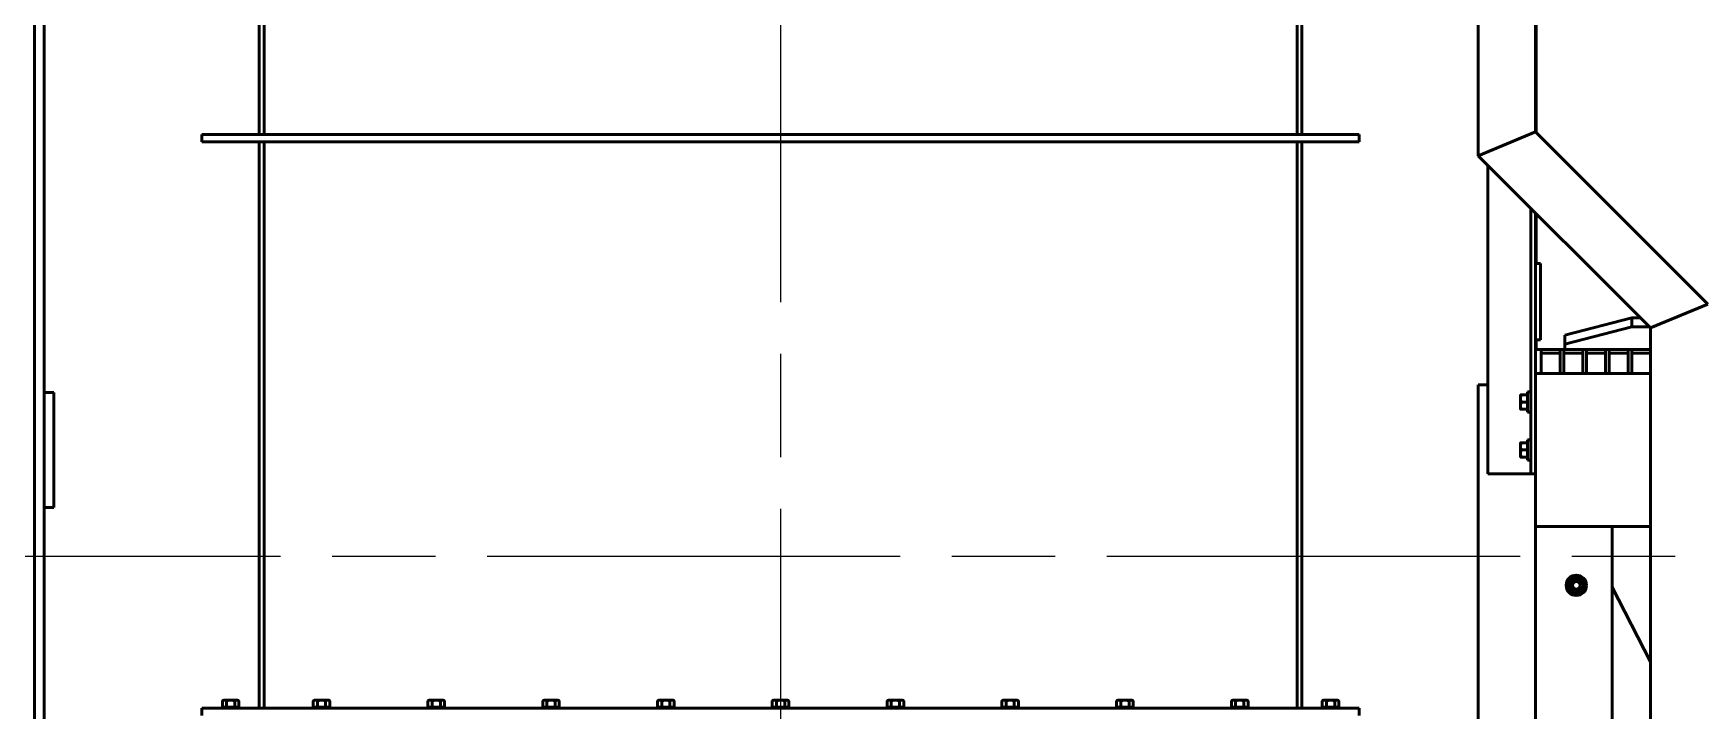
# Model space of a CAD drawing. Header units: inches. Extents: x 11 to 1621, y 11 to 1332.
# Drawn here: x 630.7 to 717.8, y 350.3 to 385.7 of the extents above; entities that cross this region are included whole.
import ezdxf

# ---------------------------------------------------------------- set-up
doc = ezdxf.new("R2010")
doc.units = ezdxf.units.IN
doc.header["$LTSCALE"] = 48
doc.header["$MEASUREMENT"] = 0
doc.linetypes.add('CHAIN', pattern=[0.7087, 0.4724, -0.0591, 0.1181, -0.0591])
doc.layers.add('Centerline (ANSI)', color=7, linetype='Continuous', lineweight=25)
doc.layers.add('Visible (ANSI)', color=7, linetype='Continuous', lineweight=50)

msp = doc.modelspace()

# ---------------------------------------------------------------- linework, layer by layer
at = {"layer": 'Centerline (ANSI)', "linetype": 'CHAIN', "ltscale": 0.952448}
for p, q in [((669.752429, 620.072191), (669.752429, 289.018181)), ((902.807363, 358.380235), (596.421851, 358.380235))]:
    msp.add_line(p, q, dxfattribs=at)
at = {"layer": 'Visible (ANSI)'}
for p, q in [((706.222429, 379.33346), (706.222429, 411.451101)), ((709.222429, 380.576101), (709.222429, 411.451101)), ((630.752429, 335.920116), (630.752429, 406.505235)), ((631.252429, 366.951235), (631.252429, 396.973669)), ((642.502429, 380.444174), (642.502429, 393.476334)), ((642.752429, 380.444174), (642.752429, 393.372781)), ((696.752429, 380.444174), (696.752429, 393.372781)), ((697.002429, 393.476334), (697.002429, 380.444174)), ((709.252429, 387.991728), (709.252429, 380.546101)), ((700.002429, 380.444174), (639.502429, 380.444174)), ((639.502429, 380.444174), (639.502429, 380.069174)), ((639.502429, 380.069174), (700.002429, 380.069174)), ((642.502429, 350.444174), (642.502429, 380.069174)), ((642.752429, 350.444174), (642.752429, 380.069174)), ((696.752429, 350.444174), (696.752429, 380.069174)), ((697.002429, 380.069174), (697.002429, 350.444174)), ((700.002429, 380.444174), (700.002429, 380.069174)), ((709.222429, 380.576101), (706.222429, 379.33346)), ((706.222429, 379.33346), (709.222429, 380.576101)), ((718.222429, 371.576101), (709.222429, 380.576101)), ((715.222429, 370.33346), (706.222429, 379.33346)), ((706.722429, 378.83346), (706.722429, 362.701101)), ((708.972429, 362.701101), (708.972429, 376.58346)), ((709.222429, 373.701101), (709.222429, 376.33346)), ((709.252429, 376.30346), (709.252429, 373.701101)), ((709.472429, 373.701101), (709.222429, 373.701101)), ((709.222429, 373.701101), (709.222429, 369.701101)), ((709.472429, 369.701101), (709.472429, 373.701101)), ((718.222429, 371.576101), (715.222429, 370.33346)), ((715.222429, 370.33346), (718.222429, 371.576101)), ((714.252429, 370.867092), (710.752429, 369.961226)), ((714.252429, 370.384129), (714.252429, 370.867092)), ((714.252429, 370.867092), (714.688797, 370.867092)), ((709.222429, 369.201101), (709.222429, 369.701101)), ((709.222429, 369.701101), (709.472429, 369.701101)), ((709.252429, 369.701101), (709.252429, 369.201101)), ((710.752429, 369.478263), (714.252429, 370.384129)), ((710.752429, 369.961226), (710.752429, 369.478263)), ((714.252429, 370.384129), (715.17176, 370.384129)), ((715.222429, 294.451101), (715.222429, 370.33346)), ((709.222429, 369.201101), (709.222429, 367.951101)), ((709.503679, 369.201101), (709.222429, 369.201101)), ((709.503679, 367.951101), (709.503679, 369.201101)), ((710.503679, 369.201101), (709.503679, 369.201101)), ((710.503679, 369.013601), (709.503679, 369.013601)), ((710.691179, 369.201101), (710.503679, 369.201101)), ((710.503679, 369.201101), (710.503679, 367.951101)), ((710.691179, 367.951101), (710.691179, 369.201101)), ((711.691179, 369.201101), (710.691179, 369.201101)), ((711.691179, 369.013601), (710.691179, 369.013601)), ((710.752429, 369.478263), (710.752429, 369.201101)), ((711.878679, 369.201101), (711.691179, 369.201101)), ((711.691179, 369.201101), (711.691179, 367.951101)), ((711.878679, 367.951101), (711.878679, 369.201101)), ((712.878679, 369.201101), (711.878679, 369.201101)), ((712.878679, 369.013601), (711.878679, 369.013601)), ((713.066179, 369.201101), (712.878679, 369.201101)), ((712.878679, 369.201101), (712.878679, 367.951101)), ((713.066179, 367.951101), (713.066179, 369.201101)), ((714.066179, 369.201101), (713.066179, 369.201101)), ((714.066179, 369.013601), (713.066179, 369.013601)), ((714.253679, 369.201101), (714.066179, 369.201101)), ((714.066179, 369.201101), (714.066179, 367.951101)), ((714.253679, 367.951101), (714.253679, 369.201101)), ((715.222429, 369.201101), (714.253679, 369.201101)), ((715.222429, 369.013601), (714.253679, 369.013601)), ((709.222429, 359.951101), (709.222429, 367.951101)), ((709.222429, 367.951101), (715.222429, 367.951101)), ((709.503679, 367.951101), (709.222429, 367.951101)), ((710.691179, 367.951101), (710.503679, 367.951101)), ((711.878679, 367.951101), (711.691179, 367.951101)), ((713.066179, 367.951101), (712.878679, 367.951101)), ((714.253679, 367.951101), (714.066179, 367.951101)), ((631.252429, 366.951235), (631.252429, 360.951235)), ((631.252429, 366.951235), (631.752429, 366.951235)), ((631.752429, 366.951235), (631.752429, 360.951235)), ((706.722429, 367.361677), (706.222429, 367.361677)), ((706.222429, 367.361677), (706.222429, 311.464563)), ((708.795429, 366.982601), (708.795429, 365.919601)), ((708.795429, 366.982601), (708.972429, 366.982601)), ((708.431429, 366.826101), (708.431429, 366.638601)), ((708.431429, 366.638601), (708.431429, 366.263601)), ((708.431429, 366.263601), (708.431429, 366.076101)), ((708.795429, 366.826101), (708.464923, 366.826101)), ((708.795429, 366.451101), (708.464923, 366.451101)), ((708.795429, 366.076101), (708.464923, 366.076101)), ((708.795429, 365.919601), (708.972429, 365.919601)), ((708.431429, 364.326101), (708.431429, 364.138601)), ((708.795429, 364.326101), (708.464923, 364.326101)), ((708.795429, 364.482601), (708.795429, 363.419601)), ((708.795429, 364.482601), (708.972429, 364.482601)), ((708.431429, 364.138601), (708.431429, 363.763601)), ((708.431429, 363.763601), (708.431429, 363.576101)), ((708.795429, 363.951101), (708.464923, 363.951101)), ((708.795429, 363.576101), (708.464923, 363.576101)), ((706.722429, 362.701101), (706.842429, 362.701101)), ((708.722429, 362.701101), (706.842429, 362.701101)), ((708.972429, 362.701101), (708.722429, 362.701101)), ((708.795429, 363.419601), (708.972429, 363.419601)), ((708.972429, 362.701101), (709.092429, 362.701101)), ((709.222429, 362.701101), (709.092429, 362.701101)), ((631.252429, 335.920116), (631.252429, 360.951235)), ((631.252429, 360.951235), (631.752429, 360.951235)), ((715.222429, 359.951101), (709.222429, 359.951101)), ((709.222429, 311.520493), (709.222429, 359.951101)), ((709.222429, 359.951101), (713.222429, 359.951101)), ((713.222429, 291.951101), (713.222429, 359.951101)), ((711.522996, 356.477657), (711.496191, 356.52997)), ((711.540689, 356.552771), (711.567494, 356.500459)), ((713.222429, 356.779312), (715.222429, 352.876193)), ((639.502429, 350.444174), (639.502429, 350.069174)), ((700.002429, 350.444174), (639.502429, 350.444174)), ((641.502429, 350.507174), (640.502429, 350.507174)), ((640.502429, 350.507174), (640.502429, 350.444174)), ((640.627429, 350.871178), (640.569417, 350.837684)), ((640.569417, 350.507178), (640.569417, 350.837684)), ((640.67767, 350.507178), (640.569417, 350.507178)), ((640.67767, 350.871178), (640.627429, 350.871178)), ((640.627429, 350.507178), (640.627429, 350.507174)), ((641.002429, 350.871178), (640.67767, 350.871178)), ((640.785923, 350.507178), (640.67767, 350.507178)), ((640.785923, 350.507178), (640.785923, 350.837684)), ((641.002429, 350.507178), (640.785923, 350.507178)), ((641.327189, 350.871178), (641.002429, 350.871178)), ((641.218936, 350.507178), (641.002429, 350.507178)), ((641.218936, 350.507178), (641.218936, 350.837684)), ((641.327189, 350.507178), (641.218936, 350.507178)), ((641.377429, 350.871178), (641.327189, 350.871178)), ((641.435442, 350.507178), (641.327189, 350.507178)), ((641.377429, 350.871178), (641.435442, 350.837684)), ((641.377429, 350.507178), (641.377429, 350.507174)), ((641.435442, 350.507178), (641.435442, 350.837684)), ((641.502429, 350.507174), (641.502429, 350.444174)), ((646.252429, 350.507174), (645.252429, 350.507174)), ((645.252429, 350.507174), (645.252429, 350.444174)), ((645.377429, 350.871178), (645.319417, 350.837684)), ((645.319417, 350.507178), (645.319417, 350.837684)), ((645.42767, 350.507178), (645.319417, 350.507178)), ((645.42767, 350.871178), (645.377429, 350.871178)), ((645.377429, 350.507178), (645.377429, 350.507174)), ((645.752429, 350.871178), (645.42767, 350.871178)), ((645.535923, 350.507178), (645.42767, 350.507178)), ((645.535923, 350.507178), (645.535923, 350.837684)), ((645.752429, 350.507178), (645.535923, 350.507178)), ((646.077189, 350.871178), (645.752429, 350.871178)), ((645.968936, 350.507178), (645.752429, 350.507178)), ((645.968936, 350.507178), (645.968936, 350.837684)), ((646.077189, 350.507178), (645.968936, 350.507178)), ((646.127429, 350.871178), (646.077189, 350.871178)), ((646.185442, 350.507178), (646.077189, 350.507178)), ((646.127429, 350.871178), (646.185442, 350.837684)), ((646.127429, 350.507178), (646.127429, 350.507174)), ((646.185442, 350.507178), (646.185442, 350.837684)), ((646.252429, 350.507174), (646.252429, 350.444174)), ((652.252429, 350.507174), (651.252429, 350.507174)), ((651.252429, 350.507174), (651.252429, 350.444174)), ((651.377429, 350.871178), (651.319417, 350.837684)), ((651.319417, 350.507178), (651.319417, 350.837684)), ((651.42767, 350.507178), (651.319417, 350.507178)), ((651.42767, 350.871178), (651.377429, 350.871178)), ((651.377429, 350.507178), (651.377429, 350.507174)), ((651.752429, 350.871178), (651.42767, 350.871178)), ((651.535923, 350.507178), (651.42767, 350.507178)), ((651.535923, 350.507178), (651.535923, 350.837684)), ((651.752429, 350.507178), (651.535923, 350.507178)), ((652.077189, 350.871178), (651.752429, 350.871178)), ((651.968936, 350.507178), (651.752429, 350.507178)), ((651.968936, 350.507178), (651.968936, 350.837684)), ((652.077189, 350.507178), (651.968936, 350.507178)), ((652.127429, 350.871178), (652.077189, 350.871178)), ((652.185442, 350.507178), (652.077189, 350.507178)), ((652.127429, 350.871178), (652.185442, 350.837684)), ((652.127429, 350.507178), (652.127429, 350.507174)), ((652.185442, 350.507178), (652.185442, 350.837684)), ((652.252429, 350.507174), (652.252429, 350.444174)), ((658.252429, 350.507174), (657.252429, 350.507174)), ((657.252429, 350.507174), (657.252429, 350.444174)), ((657.377429, 350.871178), (657.319417, 350.837684)), ((657.319417, 350.507178), (657.319417, 350.837684)), ((657.42767, 350.507178), (657.319417, 350.507178)), ((657.42767, 350.871178), (657.377429, 350.871178)), ((657.377429, 350.507178), (657.377429, 350.507174)), ((657.752429, 350.871178), (657.42767, 350.871178)), ((657.535923, 350.507178), (657.42767, 350.507178)), ((657.535923, 350.507178), (657.535923, 350.837684)), ((657.752429, 350.507178), (657.535923, 350.507178)), ((658.077189, 350.871178), (657.752429, 350.871178)), ((657.968936, 350.507178), (657.752429, 350.507178)), ((657.968936, 350.507178), (657.968936, 350.837684)), ((658.077189, 350.507178), (657.968936, 350.507178)), ((658.127429, 350.871178), (658.077189, 350.871178)), ((658.185442, 350.507178), (658.077189, 350.507178)), ((658.127429, 350.871178), (658.185442, 350.837684)), ((658.127429, 350.507178), (658.127429, 350.507174)), ((658.185442, 350.507178), (658.185442, 350.837684)), ((658.252429, 350.507174), (658.252429, 350.444174)), ((664.252429, 350.507174), (663.252429, 350.507174)), ((663.252429, 350.507174), (663.252429, 350.444174)), ((663.377429, 350.871178), (663.319417, 350.837684)), ((663.319417, 350.507178), (663.319417, 350.837684)), ((663.42767, 350.507178), (663.319417, 350.507178)), ((663.42767, 350.871178), (663.377429, 350.871178)), ((663.377429, 350.507178), (663.377429, 350.507174)), ((663.752429, 350.871178), (663.42767, 350.871178)), ((663.535923, 350.507178), (663.42767, 350.507178)), ((663.535923, 350.507178), (663.535923, 350.837684)), ((663.752429, 350.507178), (663.535923, 350.507178)), ((664.077189, 350.871178), (663.752429, 350.871178)), ((663.968936, 350.507178), (663.752429, 350.507178)), ((663.968936, 350.507178), (663.968936, 350.837684)), ((664.077189, 350.507178), (663.968936, 350.507178)), ((664.127429, 350.871178), (664.077189, 350.871178)), ((664.185442, 350.507178), (664.077189, 350.507178)), ((664.127429, 350.871178), (664.185442, 350.837684)), ((664.127429, 350.507178), (664.127429, 350.507174)), ((664.185442, 350.507178), (664.185442, 350.837684)), ((664.252429, 350.507174), (664.252429, 350.444174)), ((670.252429, 350.507174), (669.252429, 350.507174)), ((669.252429, 350.507174), (669.252429, 350.444174)), ((669.377429, 350.871178), (669.319417, 350.837684)), ((669.319417, 350.507178), (669.319417, 350.837684)), ((669.42767, 350.507178), (669.319417, 350.507178)), ((669.42767, 350.871178), (669.377429, 350.871178)), ((669.377429, 350.507178), (669.377429, 350.507174)), ((669.752429, 350.871178), (669.42767, 350.871178)), ((669.535923, 350.507178), (669.42767, 350.507178)), ((669.535923, 350.507178), (669.535923, 350.837684)), ((669.752429, 350.507178), (669.535923, 350.507178)), ((670.077189, 350.871178), (669.752429, 350.871178)), ((669.968936, 350.507178), (669.752429, 350.507178)), ((669.968936, 350.507178), (669.968936, 350.837684)), ((670.077189, 350.507178), (669.968936, 350.507178)), ((670.127429, 350.871178), (670.077189, 350.871178)), ((670.185442, 350.507178), (670.077189, 350.507178)), ((670.127429, 350.871178), (670.185442, 350.837684)), ((670.127429, 350.507178), (670.127429, 350.507174)), ((670.185442, 350.507178), (670.185442, 350.837684)), ((670.252429, 350.507174), (670.252429, 350.444174)), ((676.252429, 350.507174), (675.252429, 350.507174)), ((675.252429, 350.507174), (675.252429, 350.444174)), ((675.377429, 350.871178), (675.319417, 350.837684)), ((675.319417, 350.507178), (675.319417, 350.837684)), ((675.42767, 350.507178), (675.319417, 350.507178)), ((675.42767, 350.871178), (675.377429, 350.871178)), ((675.377429, 350.507178), (675.377429, 350.507174)), ((675.752429, 350.871178), (675.42767, 350.871178)), ((675.535923, 350.507178), (675.42767, 350.507178)), ((675.535923, 350.507178), (675.535923, 350.837684)), ((675.752429, 350.507178), (675.535923, 350.507178)), ((676.077189, 350.871178), (675.752429, 350.871178)), ((675.968936, 350.507178), (675.752429, 350.507178)), ((675.968936, 350.507178), (675.968936, 350.837684)), ((676.077189, 350.507178), (675.968936, 350.507178)), ((676.127429, 350.871178), (676.077189, 350.871178)), ((676.185442, 350.507178), (676.077189, 350.507178)), ((676.127429, 350.871178), (676.185442, 350.837684)), ((676.127429, 350.507178), (676.127429, 350.507174)), ((676.185442, 350.507178), (676.185442, 350.837684)), ((676.252429, 350.507174), (676.252429, 350.444174)), ((682.252429, 350.507174), (681.252429, 350.507174)), ((681.252429, 350.507174), (681.252429, 350.444174)), ((681.377429, 350.871178), (681.319417, 350.837684)), ((681.319417, 350.507178), (681.319417, 350.837684)), ((681.42767, 350.507178), (681.319417, 350.507178)), ((681.42767, 350.871178), (681.377429, 350.871178)), ((681.377429, 350.507178), (681.377429, 350.507174)), ((681.752429, 350.871178), (681.42767, 350.871178)), ((681.535923, 350.507178), (681.42767, 350.507178)), ((681.535923, 350.507178), (681.535923, 350.837684)), ((681.752429, 350.507178), (681.535923, 350.507178)), ((682.077189, 350.871178), (681.752429, 350.871178)), ((681.968936, 350.507178), (681.752429, 350.507178)), ((681.968936, 350.507178), (681.968936, 350.837684)), ((682.077189, 350.507178), (681.968936, 350.507178)), ((682.127429, 350.871178), (682.077189, 350.871178)), ((682.185442, 350.507178), (682.077189, 350.507178)), ((682.127429, 350.871178), (682.185442, 350.837684)), ((682.127429, 350.507178), (682.127429, 350.507174)), ((682.185442, 350.507178), (682.185442, 350.837684)), ((682.252429, 350.507174), (682.252429, 350.444174)), ((688.252429, 350.507174), (687.252429, 350.507174)), ((687.252429, 350.507174), (687.252429, 350.444174)), ((687.377429, 350.871178), (687.319417, 350.837684)), ((687.319417, 350.507178), (687.319417, 350.837684)), ((687.42767, 350.507178), (687.319417, 350.507178)), ((687.42767, 350.871178), (687.377429, 350.871178)), ((687.377429, 350.507178), (687.377429, 350.507174)), ((687.752429, 350.871178), (687.42767, 350.871178)), ((687.535923, 350.507178), (687.42767, 350.507178)), ((687.535923, 350.507178), (687.535923, 350.837684)), ((687.752429, 350.507178), (687.535923, 350.507178)), ((688.077189, 350.871178), (687.752429, 350.871178)), ((687.968936, 350.507178), (687.752429, 350.507178)), ((687.968936, 350.507178), (687.968936, 350.837684)), ((688.077189, 350.507178), (687.968936, 350.507178)), ((688.127429, 350.871178), (688.077189, 350.871178)), ((688.185442, 350.507178), (688.077189, 350.507178)), ((688.127429, 350.871178), (688.185442, 350.837684)), ((688.127429, 350.507178), (688.127429, 350.507174)), ((688.185442, 350.507178), (688.185442, 350.837684)), ((688.252429, 350.507174), (688.252429, 350.444174)), ((694.252429, 350.507174), (693.252429, 350.507174)), ((693.252429, 350.507174), (693.252429, 350.444174)), ((693.377429, 350.871178), (693.319417, 350.837684)), ((693.319417, 350.507178), (693.319417, 350.837684)), ((693.42767, 350.507178), (693.319417, 350.507178)), ((693.42767, 350.871178), (693.377429, 350.871178)), ((693.377429, 350.507178), (693.377429, 350.507174)), ((693.752429, 350.871178), (693.42767, 350.871178)), ((693.535923, 350.507178), (693.42767, 350.507178)), ((693.535923, 350.507178), (693.535923, 350.837684)), ((693.752429, 350.507178), (693.535923, 350.507178)), ((694.077189, 350.871178), (693.752429, 350.871178)), ((693.968936, 350.507178), (693.752429, 350.507178)), ((693.968936, 350.507178), (693.968936, 350.837684)), ((694.077189, 350.507178), (693.968936, 350.507178)), ((694.127429, 350.871178), (694.077189, 350.871178)), ((694.185442, 350.507178), (694.077189, 350.507178)), ((694.127429, 350.871178), (694.185442, 350.837684)), ((694.127429, 350.507178), (694.127429, 350.507174)), ((694.185442, 350.507178), (694.185442, 350.837684)), ((694.252429, 350.507174), (694.252429, 350.444174)), ((699.002429, 350.507174), (698.002429, 350.507174)), ((698.002429, 350.507174), (698.002429, 350.444174)), ((698.127429, 350.871178), (698.069417, 350.837684)), ((698.069417, 350.507178), (698.069417, 350.837684)), ((698.17767, 350.507178), (698.069417, 350.507178)), ((698.17767, 350.871178), (698.127429, 350.871178)), ((698.127429, 350.507178), (698.127429, 350.507174)), ((698.502429, 350.871178), (698.17767, 350.871178)), ((698.285923, 350.507178), (698.17767, 350.507178)), ((698.285923, 350.507178), (698.285923, 350.837684)), ((698.502429, 350.507178), (698.285923, 350.507178)), ((698.827189, 350.871178), (698.502429, 350.871178)), ((698.718936, 350.507178), (698.502429, 350.507178)), ((698.718936, 350.507178), (698.718936, 350.837684)), ((698.827189, 350.507178), (698.718936, 350.507178)), ((698.877429, 350.871178), (698.827189, 350.871178)), ((698.935442, 350.507178), (698.827189, 350.507178)), ((698.877429, 350.871178), (698.935442, 350.837684)), ((698.877429, 350.507178), (698.877429, 350.507174)), ((698.935442, 350.507178), (698.935442, 350.837684)), ((699.002429, 350.507174), (699.002429, 350.444174)), ((700.002429, 350.444174), (700.002429, 350.069174))]:
    msp.add_line(p, q, dxfattribs=at)
for radius in [0.5315, 0.250136, 0.25, 0.202812]:
    msp.add_circle((711.347429, 356.875107), radius, dxfattribs=at)
for radius, start, end in [(0.4345, 300.42955762, 293.83261399), (0.375, 177.13108581, 237.13108581), (0.375, 117.13108581, 177.13108581), (0.375, 237.13108581, 297.13108581), (0.375, 57.13108581, 117.13108581), (0.375, 297.13108581, 357.13108581), (0.375, 357.13108581, 57.13108581)]:
    msp.add_arc((711.347429, 356.875107), radius, start, end, dxfattribs=at)
for points in [[(708.431429, 366.826101), (708.431429, 366.826101), (708.464923, 366.826101)], [(708.464923, 366.076101), (708.431429, 366.076101), (708.431429, 366.076101)], [(708.464923, 366.826101), (708.431429, 366.72562), (708.431429, 366.638601)], [(708.431429, 366.638601), (708.431429, 366.551582), (708.464923, 366.451101)], [(708.464923, 366.451101), (708.431429, 366.35062), (708.431429, 366.263601)], [(708.431429, 366.263601), (708.431429, 366.176582), (708.464923, 366.076101)], [(708.431429, 364.326101), (708.431429, 364.326101), (708.464923, 364.326101)], [(708.464923, 364.326101), (708.431429, 364.22562), (708.431429, 364.138601)], [(708.464923, 363.576101), (708.431429, 363.576101), (708.431429, 363.576101)], [(708.431429, 364.138601), (708.431429, 364.051582), (708.464923, 363.951101)], [(708.464923, 363.951101), (708.431429, 363.85062), (708.431429, 363.763601)], [(708.431429, 363.763601), (708.431429, 363.676582), (708.464923, 363.576101)], [(710.962063, 356.677642), (710.96787, 356.793522), (710.972899, 356.893877)], [(711.14391, 356.56014), (711.059514, 356.614672), (710.962063, 356.677642)], [(710.972899, 356.893877), (710.977928, 356.994232), (710.983736, 357.110112)], [(710.983736, 357.110112), (711.086994, 357.163022), (711.176419, 357.208845)], [(711.325756, 356.442637), (711.228305, 356.505607), (711.14391, 356.56014)], [(711.176419, 357.208845), (711.265843, 357.254667), (711.369102, 357.307577)], [(711.51844, 356.54137), (711.429015, 356.495548), (711.325756, 356.442637)], [(711.369102, 357.307577), (711.466553, 357.244608), (711.550949, 357.190075)], [(711.711123, 356.640103), (711.607864, 356.587193), (711.51844, 356.54137)], [(711.550949, 357.190075), (711.635344, 357.135542), (711.732796, 357.072573)], [(711.721959, 356.856338), (711.71693, 356.755983), (711.711123, 356.640103)], [(711.732796, 357.072573), (711.726988, 356.956693), (711.721959, 356.856338)], [(640.67767, 350.871178), (640.627429, 350.871178), (640.569417, 350.837684)], [(640.785923, 350.837684), (640.72791, 350.871178), (640.67767, 350.871178)], [(641.002429, 350.871178), (640.901948, 350.871178), (640.785923, 350.837684)], [(641.218936, 350.837684), (641.10291, 350.871178), (641.002429, 350.871178)], [(641.327189, 350.871178), (641.276948, 350.871178), (641.218936, 350.837684)], [(641.435442, 350.837684), (641.377429, 350.871178), (641.327189, 350.871178)], [(645.42767, 350.871178), (645.377429, 350.871178), (645.319417, 350.837684)], [(645.535923, 350.837684), (645.47791, 350.871178), (645.42767, 350.871178)], [(645.752429, 350.871178), (645.651948, 350.871178), (645.535923, 350.837684)], [(645.968936, 350.837684), (645.85291, 350.871178), (645.752429, 350.871178)], [(646.077189, 350.871178), (646.026948, 350.871178), (645.968936, 350.837684)], [(646.185442, 350.837684), (646.127429, 350.871178), (646.077189, 350.871178)], [(651.42767, 350.871178), (651.377429, 350.871178), (651.319417, 350.837684)], [(651.535923, 350.837684), (651.47791, 350.871178), (651.42767, 350.871178)], [(651.752429, 350.871178), (651.651948, 350.871178), (651.535923, 350.837684)], [(651.968936, 350.837684), (651.85291, 350.871178), (651.752429, 350.871178)], [(652.077189, 350.871178), (652.026948, 350.871178), (651.968936, 350.837684)], [(652.185442, 350.837684), (652.127429, 350.871178), (652.077189, 350.871178)], [(657.42767, 350.871178), (657.377429, 350.871178), (657.319417, 350.837684)], [(657.535923, 350.837684), (657.47791, 350.871178), (657.42767, 350.871178)], [(657.752429, 350.871178), (657.651948, 350.871178), (657.535923, 350.837684)], [(657.968936, 350.837684), (657.85291, 350.871178), (657.752429, 350.871178)], [(658.077189, 350.871178), (658.026948, 350.871178), (657.968936, 350.837684)], [(658.185442, 350.837684), (658.127429, 350.871178), (658.077189, 350.871178)], [(663.42767, 350.871178), (663.377429, 350.871178), (663.319417, 350.837684)], [(663.535923, 350.837684), (663.47791, 350.871178), (663.42767, 350.871178)], [(663.752429, 350.871178), (663.651948, 350.871178), (663.535923, 350.837684)], [(663.968936, 350.837684), (663.85291, 350.871178), (663.752429, 350.871178)], [(664.077189, 350.871178), (664.026948, 350.871178), (663.968936, 350.837684)], [(664.185442, 350.837684), (664.127429, 350.871178), (664.077189, 350.871178)], [(669.42767, 350.871178), (669.377429, 350.871178), (669.319417, 350.837684)], [(669.535923, 350.837684), (669.47791, 350.871178), (669.42767, 350.871178)], [(669.752429, 350.871178), (669.651948, 350.871178), (669.535923, 350.837684)], [(669.968936, 350.837684), (669.85291, 350.871178), (669.752429, 350.871178)], [(670.077189, 350.871178), (670.026948, 350.871178), (669.968936, 350.837684)], [(670.185442, 350.837684), (670.127429, 350.871178), (670.077189, 350.871178)], [(675.42767, 350.871178), (675.377429, 350.871178), (675.319417, 350.837684)], [(675.535923, 350.837684), (675.47791, 350.871178), (675.42767, 350.871178)], [(675.752429, 350.871178), (675.651948, 350.871178), (675.535923, 350.837684)], [(675.968936, 350.837684), (675.85291, 350.871178), (675.752429, 350.871178)], [(676.077189, 350.871178), (676.026948, 350.871178), (675.968936, 350.837684)], [(676.185442, 350.837684), (676.127429, 350.871178), (676.077189, 350.871178)], [(681.42767, 350.871178), (681.377429, 350.871178), (681.319417, 350.837684)], [(681.535923, 350.837684), (681.47791, 350.871178), (681.42767, 350.871178)], [(681.752429, 350.871178), (681.651948, 350.871178), (681.535923, 350.837684)], [(681.968936, 350.837684), (681.85291, 350.871178), (681.752429, 350.871178)], [(682.077189, 350.871178), (682.026948, 350.871178), (681.968936, 350.837684)], [(682.185442, 350.837684), (682.127429, 350.871178), (682.077189, 350.871178)], [(687.42767, 350.871178), (687.377429, 350.871178), (687.319417, 350.837684)], [(687.535923, 350.837684), (687.47791, 350.871178), (687.42767, 350.871178)], [(687.752429, 350.871178), (687.651948, 350.871178), (687.535923, 350.837684)], [(687.968936, 350.837684), (687.85291, 350.871178), (687.752429, 350.871178)], [(688.077189, 350.871178), (688.026948, 350.871178), (687.968936, 350.837684)], [(688.185442, 350.837684), (688.127429, 350.871178), (688.077189, 350.871178)], [(693.42767, 350.871178), (693.377429, 350.871178), (693.319417, 350.837684)], [(693.535923, 350.837684), (693.47791, 350.871178), (693.42767, 350.871178)], [(693.752429, 350.871178), (693.651948, 350.871178), (693.535923, 350.837684)], [(693.968936, 350.837684), (693.85291, 350.871178), (693.752429, 350.871178)], [(694.077189, 350.871178), (694.026948, 350.871178), (693.968936, 350.837684)], [(694.185442, 350.837684), (694.127429, 350.871178), (694.077189, 350.871178)], [(698.17767, 350.871178), (698.127429, 350.871178), (698.069417, 350.837684)], [(698.285923, 350.837684), (698.22791, 350.871178), (698.17767, 350.871178)], [(698.502429, 350.871178), (698.401948, 350.871178), (698.285923, 350.837684)], [(698.718936, 350.837684), (698.60291, 350.871178), (698.502429, 350.871178)], [(698.827189, 350.871178), (698.776948, 350.871178), (698.718936, 350.837684)], [(698.935442, 350.837684), (698.877429, 350.871178), (698.827189, 350.871178)]]:
    msp.add_rational_spline(points, [1, 1.0379548493, 1], degree=2, dxfattribs=at)

doc.saveas('drawing.dxf')
